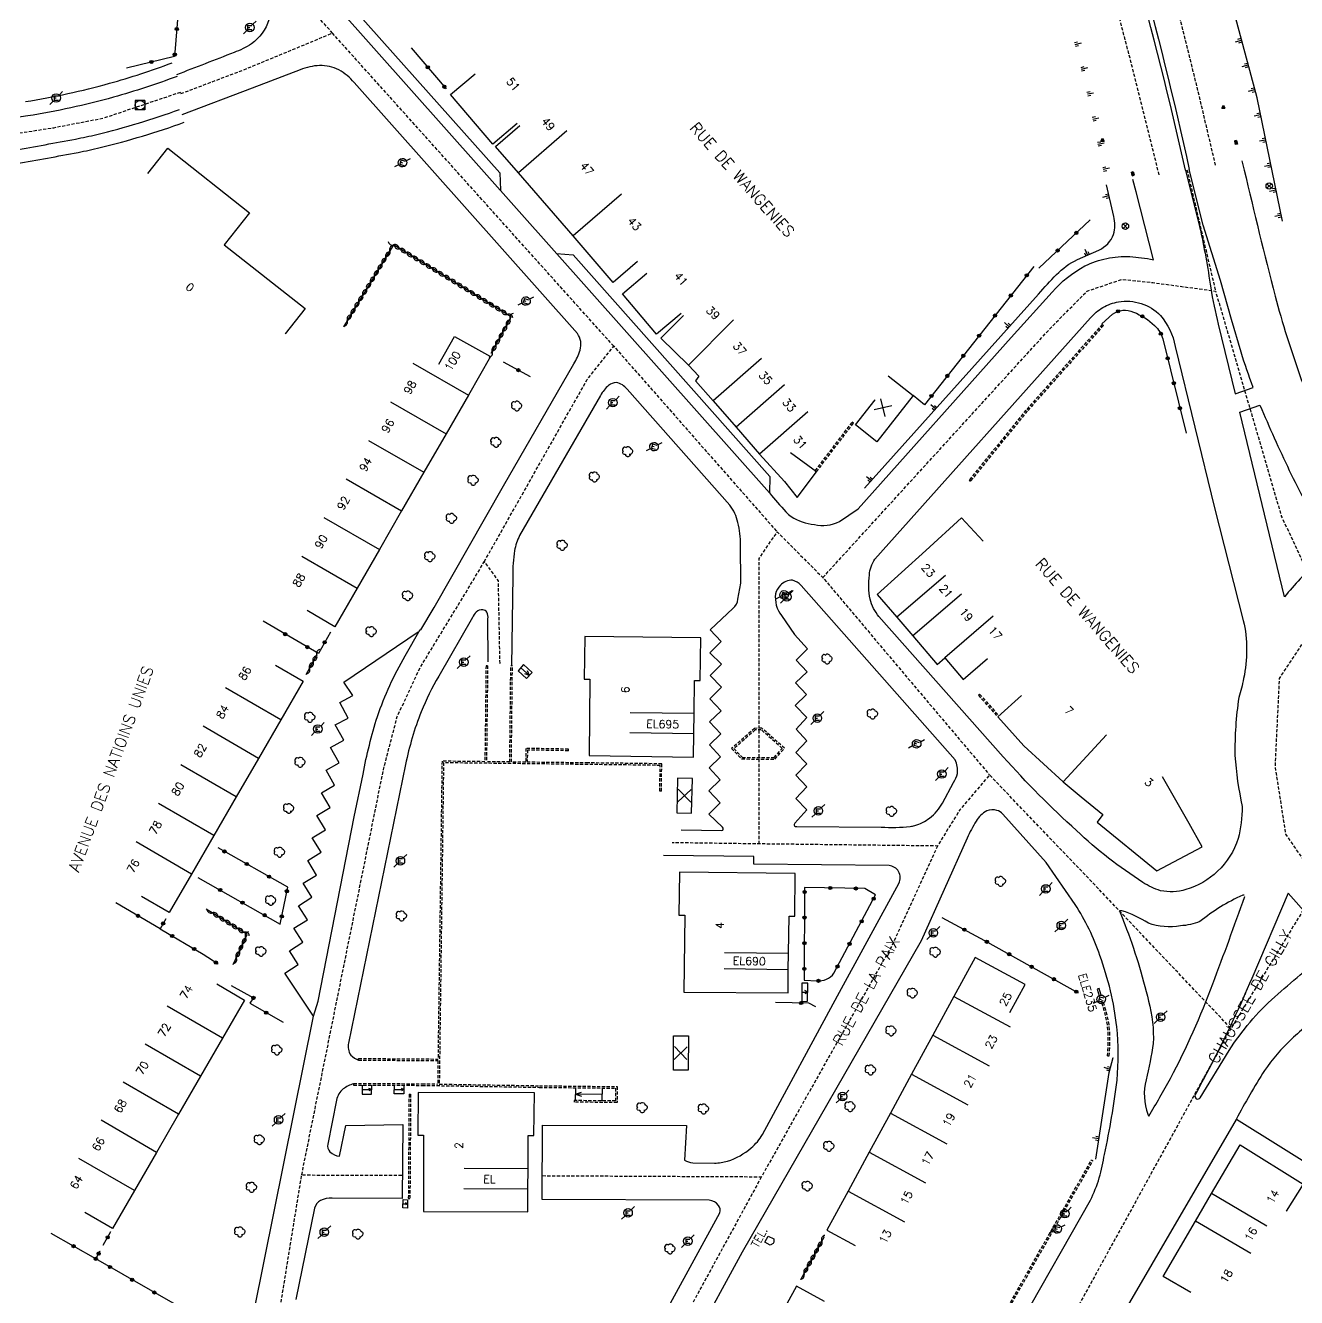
# Model space of a CAD drawing. Header units: millimetres. Extents: x 161000 to 162000, y 126999 to 128000.
# Drawn here: x 161108.2 to 161306.6, y 127224.1 to 127422.7 of the extents above; entities that cross this region are included whole.
import ezdxf
from ezdxf.enums import TextEntityAlignment as Align

# ---------------------------------------------------------------- set-up
doc = ezdxf.new("R2010")
doc.units = ezdxf.units.MM
doc.linetypes.add('DASHED', pattern=[0.75, 0.5, -0.25])
doc.layers.get('0').update_dxf_attribs({"linetype": 'CONTINUOUS'})
for name, color, linetype in [('W0001', 6, 'DASHED'), ('W0008', 7, 'CONTINUOUS'), ('W0017', 7, 'CONTINUOUS'), ('W0100', 7, 'CONTINUOUS'), ('W0112', 1, 'DASHED'), ('W0211', 2, 'CONTINUOUS'), ('W0300', 7, 'CONTINUOUS'), ('W0310', 3, 'CONTINUOUS'), ('W0322', 7, 'CONTINUOUS'), ('W0400', 7, 'CONTINUOUS'), ('W0420', 7, 'CONTINUOUS'), ('W0469', 7, 'CONTINUOUS'), ('W0471', 7, 'CONTINUOUS'), ('W0851', 7, 'CONTINUOUS'), ('W0984', 7, 'CONTINUOUS'), ('W0989', 7, 'CONTINUOUS'), ('W0991', 7, 'CONTINUOUS'), ('W1102', 7, 'CONTINUOUS')]:
    doc.layers.add(name, color=color, linetype=linetype)
doc.styles.get("Standard").update_dxf_attribs({"font": 'romans.shx', "width": 0.85})

# ---------------------------------------------------------------- blocks, each defined once
blk = doc.blocks.new('T420')
for p, q in [((0.75, 0.75), (-0.75, 0.75)), ((-0.75, 0.75), (-0.75, -0.75)), ((0.75, 0.75), (0.75, -0.75)), ((0.75, -0.75), (-0.75, -0.75))]:
    blk.add_line(p, q)
blk.add_ellipse((0, 0), major_axis=(-0.53, 0.53), ratio=1, start_param=3.926991, end_param=10.210176)
blk = doc.blocks.new('T471')
for p, q in [((-0.333334, 0.333334), (-0.333334, -0.333334)), ((-0.333334, 0.333334), (0.333334, 0.333334)), ((-0.333334, 0), (0, 0)), ((0.500001, 0.500001), (1.000002, 1.000002)), ((-0.500001, -0.500001), (-1.000002, -1.000002)), ((-0.333334, -0.333334), (0.333334, -0.333334))]:
    blk.add_line(p, q)
blk.add_ellipse((0, 0), major_axis=(0.471405, 0.471405), ratio=1, start_param=5.4977871438, end_param=11.780972451)
blk = doc.blocks.new('T300')
for p, q in [((-0.8, 0.51), (-0.86, 0.34)), ((-0.86, 0.34), (-0.86, 0.17)), ((-0.86, 0.17), (-0.74, 0.06)), ((-0.69, 0.63), (-0.8, 0.51)), ((-0.8, -0.06), (-0.74, 0.06)), ((-0.74, 0.06), (-0.69, 0.11)), ((-0.57, 0.69), (-0.69, 0.63)), ((-0.46, 0.69), (-0.57, 0.69)), ((-0.29, 0.63), (-0.46, 0.69)), ((-0.29, 0.63), (-0.17, 0.74)), ((-0.23, 0.57), (-0.29, 0.63)), ((-0.17, 0.74), (-0.06, 0.8)), ((-0.06, 0.8), (0.06, 0.8)), ((0.06, 0.8), (0.23, 0.74)), ((0.23, 0.74), (0.34, 0.63)), ((0.34, 0.63), (0.4, 0.51)), ((0.46, 0.46), (0.34, 0.46)), ((0.4, 0.51), (0.4, 0.46)), ((0.57, 0.4), (0.46, 0.46)), ((0.57, 0.4), (0.69, 0.29)), ((0.69, 0.29), (0.74, 0.17)), ((0.74, 0.06), (0.69, -0.17)), ((0.74, 0.17), (0.74, 0.06)), ((-0.8, -0.17), (-0.8, -0.06)), ((-0.8, -0.23), (-0.8, -0.17)), ((-0.74, -0.34), (-0.8, -0.23)), ((-0.69, -0.4), (-0.74, -0.34)), ((-0.51, -0.46), (-0.69, -0.4)), ((-0.4, -0.46), (-0.51, -0.46)), ((-0.4, -0.46), (-0.34, -0.46)), ((-0.34, -0.46), (-0.34, -0.4)), ((-0.34, -0.51), (-0.34, -0.46)), ((-0.29, -0.63), (-0.34, -0.51)), ((-0.17, -0.74), (-0.29, -0.63)), ((-0.06, -0.8), (-0.17, -0.74)), ((0.06, -0.8), (-0.06, -0.8)), ((0.17, -0.74), (0.06, -0.8)), ((0.23, -0.69), (0.17, -0.74)), ((0.29, -0.46), (0.23, -0.46)), ((0.29, -0.63), (0.23, -0.69)), ((0.46, -0.4), (0.29, -0.46)), ((0.34, -0.51), (0.29, -0.63)), ((0.34, -0.51), (0.34, -0.46)), ((0.57, -0.34), (0.46, -0.4)), ((0.63, -0.29), (0.57, -0.34)), ((0.69, -0.17), (0.63, -0.29))]:
    blk.add_line(p, q)
blk = doc.blocks.new('t991o')
at = {"color": 0, "linetype": 'Continuous'}
for p, q in [((-1, 1), (1, -1)), ((-1, -1), (1, 1))]:
    blk.add_line(p, q, dxfattribs=at)
blk = doc.blocks.new('t322o')
at = {"color": 0, "linetype": 'Continuous'}
for radius in [0.25, 0.15]:
    blk.add_circle((0, 0), radius, dxfattribs=at)
blk = doc.blocks.new('t211o')
at = {"color": 0, "linetype": 'Continuous'}
for p, q in [((-0.29, 0.5), (-0.29, 0)), ((0, 1), (0, 0)), ((0.29, 0.5), (0.29, 0))]:
    blk.add_line(p, q, dxfattribs=at)
blk = doc.blocks.new('t310o')
at = {"color": 0, "linetype": 'Continuous'}
for centre, start, end in [((-0.5, 0.38), 216.8699, 323.1304), ((0.5, -0.37), 36.8699, 143.1303)]:
    blk.add_arc(centre, 0.625, start, end, dxfattribs=at)
blk = doc.blocks.new('T851')
for p, q in [((-0.25, -0.15), (0, 0.32)), ((0, 0.32), (0.25, -0.15)), ((-0.25, -0.15), (0.25, -0.15))]:
    blk.add_line(p, q)
for major_axis in [(-0.106, 0.106), (-0.0354, 0.0354), (-0.0236, 0.0236)]:
    blk.add_ellipse((0, 0), major_axis=major_axis, ratio=1, start_param=3.926991, end_param=10.210176)
blk = doc.blocks.new('T469')
at = {"color": 0, "linetype": 'Continuous', "flags": 128}
for points in [[(-0.35, 0.35), (0.35, -0.35)], [(-0.35, -0.35), (0.35, 0.35)]]:
    blk.add_lwpolyline(points, dxfattribs=at)
at = {"color": 0, "linetype": 'Continuous'}
blk.add_circle((0, 0), 0.5, dxfattribs=at)
blk = doc.blocks.new('T400')
for p, q in [((-0.15, 0.3), (0.15, 0.3)), ((-0.15, -0.25), (-0.15, 0.3)), ((-0.15, 0.15), (0.15, 0.15)), ((-0.15, 0), (0.15, 0)), ((0.15, 0.3), (0.15, -0.25)), ((-0.15, -0.15), (0.15, -0.15)), ((-0.15, -0.25), (-0.15, -0.3)), ((-0.15, -0.3), (0.15, -0.3)), ((0.15, -0.3), (0.15, -0.25))]:
    blk.add_line(p, q)

msp = doc.modelspace()

# ---------------------------------------------------------------- linework, layer by layer
at = {"layer": 'W0001', "flags": 128}
for points in [[(161712.31, 128000), (161672.96, 127930.58), (161585.65, 127776.48), (161500.65, 127626.36), (161448.27, 127533.75), (161429.63, 127500.65), (161380.75, 127413.93), (161372.39, 127398.05), (161361.74, 127374.42), (161357.04, 127356.21), (161353.92, 127342.24), (161351.97, 127337.81), (161339.56, 127341.65), (161325.13, 127340.79), (161312.2, 127333.17), (161303.92, 127320.74), (161303.26, 127306.99), (161304.92, 127296.39), (161310.22, 127288.76), (161296.38, 127266.08), (161273.77, 127289.92), (161258.69, 127305.66), (161254.05, 127300.2), (161250.57, 127294.56), (161222.74, 127294.89), (161209.18, 127295.07), (161209.18, 127295.07)], [(161293.99, 127400.87), (161291.06, 127413.27), (161288.04, 127425.4), (161284.64, 127438.08), (161281.06, 127450.27), (161277.16, 127462.43), (161272, 127477.55), (161267.37, 127490.42), (161261.36, 127505.98), (161254.76, 127521.53), (161248.77, 127534.87), (161240.6, 127552.08), (161233.91, 127565.3), (161227.21, 127577.69), (161218.78, 127592.41), (161208.8, 127608.95), (161196.23, 127628.18), (161185.1, 127644.1), (161169.87, 127664.4), (161155.38, 127682.29), (161141.77, 127697.8), (161126.46, 127714.36), (161117.43, 127723.5), (161102.51, 127737.98), (161090.53, 127749.06), (161075.53, 127761.91), (161062.14, 127771.97), (161050.22, 127780.7), (161036.04, 127790.98), (161026.61, 127797.54), (161019.89, 127802.07), (161015.96, 127804.71), (161012.5, 127807.09), (161009.19, 127809.63), (161006.7, 127812.76), (161002.34, 127818.81)], [(161285.18, 127399.36), (161280.63, 127417.58), (161278.04, 127427.48), (161275.4, 127437.15), (161272.93, 127445.54), (161270.17, 127454.42), (161267.07, 127463.81), (161264.01, 127472.66), (161258.9, 127486.92), (161254.26, 127499.04), (161250.15, 127509.16), (161245.73, 127519.56), (161241.34, 127529.4), (161234.42, 127544.05), (161227.39, 127558.02), (161221.52, 127569.05), (161213.84, 127582.6), (161201.61, 127603.13), (161190.61, 127620.17), (161177.43, 127639.12), (161165.65, 127654.92), (161156.42, 127666.67), (161143.71, 127681.9), (161128.25, 127699.14), (161116.21, 127711.78), (161100.43, 127727.35), (161088.42, 127738.64), (161074.37, 127750.94), (161065.1, 127758.62), (161049.64, 127770.44), (161039.9, 127777.7), (161027.52, 127787.33), (161020.71, 127792.69), (161014.61, 127796.83), (161009.93, 127799.19), (161005.1, 127800.65), (161000, 127801.34)], [(161156.14, 127421.47), (161112.07, 127471.34), (161125.08, 127483.35), (161125.08, 127483.35)], [(161200.04, 127372.6), (161156.14, 127421.47), (161142.17, 127415.68), (161132.37, 127411.98)], [(161132.38, 127412.23), (161120.27, 127408.15), (161112.57, 127406.67), (161073.41, 127400.58), (161044.82, 127396.39), (161028.98, 127393.65), (161019.74, 127391.96), (161010.72, 127390.04), (161003.23, 127387.02), (161000, 127385.97)], [(161289.52, 127400.14), (161293.98, 127381.21), (161293.98, 127381.21)], [(161232.68, 127336.48), (161268.26, 127375.47), (161273.93, 127381.21), (161279.4, 127383.04), (161284.21, 127382.54), (161293.98, 127381.21), (161304.25, 127346.09), (161307.9, 127338.3), (161312.2, 127333.17), (161312.2, 127333.17)], [(161179.83, 127338.96), (161195.88, 127367.38), (161200.04, 127372.6), (161225.56, 127343.6), (161225.56, 127343.6)], [(161222.74, 127294.89), (161222.74, 127339.46), (161225.56, 127343.6), (161232.68, 127336.48), (161258.69, 127305.66), (161258.69, 127305.66)], [(161151.33, 127243.2), (161164.09, 127306.49), (161166.24, 127314.78), (161169.89, 127322.56), (161176.85, 127333.99), (161179.83, 127338.96), (161181.98, 127335.98), (161182.23, 127323), (161182.23, 127323)], [(161250.57, 127294.56), (161243.45, 127278.99), (161232.85, 127260.27), (161223.07, 127242.87), (161188.88, 127243.04), (161188.88, 127243.04)], [(161296.38, 127266.08), (161270.67, 127219.32), (161255.18, 127192.36), (161240.95, 127167.54), (161204.04, 127103.89), (161163.14, 127032.73), (161144.32, 127000)], [(161185.13, 127190.52), (161154.23, 127208.01), (161146.36, 127212.55), (161151.33, 127243.2), (161167.04, 127243.15), (161167.04, 127243.15)], [(161223.07, 127242.87), (161194.75, 127190.89), (161192.09, 127186.54), (161185.13, 127190.52), (161175.61, 127173.82), (161175.61, 127173.82)]]:
    msp.add_lwpolyline(points, dxfattribs=at)
at = {"layer": 'W0008', "flags": 128}
for points in [[(161298.1, 127401.55), (161298.46, 127400.1, 0.0051), (161303.27, 127380.43, 0.0195), (161307.2, 127367.89, 0.02), (161310.14, 127360.51, 0.031), (161313.96, 127353.24, 0.0421), (161316.34, 127349.85, 0.1149), (161319.37, 127347.52, 0.1072), (161325.32, 127346.99, -0.0246), (161330.87, 127347.88, -0.024), (161336.36, 127348.04, 0.1016), (161342.05, 127350.01, 0.1366), (161345.36, 127354.38, 0.0504), (161346.72, 127359.29, -0.0452), (161351.45, 127373.61), (161361.74, 127395.49), (161375.02, 127419.13), (161437.5, 127528.74), (161439.13, 127529.16), (161587.75, 127792.07), (161597.84, 127809.8), (161705.6, 128000)], [(161289.3, 127400.1, 0.026031), (161271.33, 127464.34, 0.008721), (161261.97, 127490.76, 0.009276), (161254.87, 127508.71, 0.005788), (161247.78, 127525.16, 0.00648), (161240.3, 127541.41, 0.007415), (161230.95, 127560.32, 0.011666), (161221.16, 127578.36, 0.004767), (161209.46, 127598.32, 0.018786), (161185.92, 127634.47, 0.011536), (161165.49, 127662.04, 0.016695), (161142.83, 127689.25, 0.004121)], [(161143.35, 127689.72, -0.016695), (161166.04, 127662.47, -0.011536), (161186.5, 127634.87, -0.018786), (161210.06, 127598.68, -0.004767), (161221.77, 127578.71, -0.011666), (161231.58, 127560.64, -0.007415), (161240.94, 127541.71, -0.00648), (161248.42, 127525.45, -0.005788), (161255.51, 127508.98, -0.009276), (161262.62, 127491.01, -0.008721), (161271.99, 127464.57, -0.028011), (161289.88, 127400.19)], [(161002.16, 127636.15, -0.1155), (161004.19, 127636.38, -0.2476), (161006.39, 127634.35), (161023.07, 127584.73, 0.0154), (161027.6, 127572.45, 0.0201), (161031.73, 127563.26, 0.0273), (161037.27, 127553.64, 0.018), (161042.48, 127546.23, 0.0199), (161056.1, 127530.01), (161138.05, 127437.9), (161144.75, 127430.38, -0.0729), (161145.93, 127428.62, -0.0964), (161146.53, 127426.14, -0.0887), (161146.2, 127423.56, -0.162), (161143.49, 127419.82, -0.0581), (161140.76, 127418.47, -0.004141), (161131.78, 127414.99, -0.004141)], [(161124.76, 127481.08, 0.0296), (161118.03, 127473.77, 0.0541), (161117.38, 127472.79, 0.2397), (161117.28, 127470.67), (161118.31, 127468.92), (161134.45, 127450.81), (161224.33, 127349.69, 0.0128), (161226.92, 127346.73, 0.0383), (161227.73, 127346, 0.1256), (161231.36, 127344.78, 0.184), (161235.26, 127345.23), (161238.17, 127347.23), (161262.08, 127373.94), (161268.47, 127381.04, -0.0926), (161273.6, 127385.13, -0.0645), (161277, 127386.31, -0.0631), (161280.58, 127386.61, -0.0344), (161284.29, 127386.1), (161281.59, 127396.73), (161281.06, 127398.62)], [(161131.88, 127414.74, -0.011048), (161126.94, 127413, -0.011048), (161121.92, 127411.48, -0.01442), (161115.28, 127409.83, -0.01442), (161108.56, 127408.56), (161034.14, 127397.19), (161032.17, 127396.89, 0.003472), (161024.74, 127395.67, 0.015684), (161023.11, 127395.34, 0.002849), (161010.35, 127392.25, 0.011212), (161007.14, 127391.37, 0.01791), (161006.83, 127391.27, -0.004652), (161005.68, 127390.85), (161000, 127388.83)], [(161140.83, 127206.71), (161153.17, 127267.97), (161153.91, 127270.34), (161159.52, 127299.12), (161160.9, 127305.77, -0.0291), (161163.14, 127314.79, -0.0486), (161167.48, 127324.27), (161169.81, 127328.37), (161169.94, 127328.33), (161171.98, 127331.78), (161182.83, 127350.79), (161193.79, 127369.85, 0.0731), (161194.77, 127371.99, 0.2351), (161194.37, 127374.59), (161159.52, 127413.76, 0.0913), (161157.13, 127415.74, 0.1237), (161154.12, 127416.42, 0.0861), (161151.11, 127415.77), (161143.57, 127412.89), (161132.6, 127408.75)], [(161106.5, 127403.23, 0.004555), (161116.02, 127404.95, 0.012953), (161119.35, 127405.67, 0.01336), (161125.86, 127407.44, 0.01336), (161132.27, 127409.56)], [(161289.3, 127400.1), (161291.49, 127391.31, -0.0192), (161293.23, 127381.71, 0.0182), (161294.38, 127376.05), (161297.05, 127365.18), (161299.83, 127366.18, -0.013), (161297.99, 127371.65), (161296.47, 127376.78), (161294.74, 127382.88), (161292.04, 127391.48), (161289.88, 127400.19)], [(161293.84, 127347.38), (161298.31, 127329.78, -0.0621), (161298.84, 127325.26, -0.0512), (161298.37, 127320.71, -0.0169), (161297.62, 127317.74, 0.0408), (161297.01, 127308.72, 0.0364), (161298.14, 127300.72, -0.0625), (161297.51, 127295.71, -0.1284), (161294.31, 127290.62, -0.123), (161289.35, 127287.77, -0.1284), (161285.41, 127287.58, -0.0765), (161282.63, 127288.89, -0.0467), (161272.28, 127296.96, -0.0268), (161260.85, 127308.5), (161241.44, 127330.38, -0.1206), (161240.08, 127333.11, -0.0922), (161239.95, 127336.88, -0.1502), (161240.82, 127339.34), (161274.44, 127377.01, -0.0764), (161276.41, 127378.64, -0.0908), (161278.82, 127379.54, -0.1214), (161282.38, 127379.26, -0.1233), (161285.39, 127377.41, -0.1292), (161287.68, 127372.58), (161293.84, 127347.38), (161293.84, 127347.38)], [(161210.57, 127297.07), (161216.92, 127296.99, 0.324), (161217.14, 127297.19, 0.2425), (161217, 127297.5), (161214.88, 127299.54), (161216.65, 127301.3), (161214.89, 127303.16), (161216.65, 127304.88), (161214.93, 127306.76), (161216.7, 127308.48), (161214.96, 127310.36), (161216.75, 127312.07), (161215, 127313.96), (161216.8, 127315.67), (161215.03, 127317.55), (161216.85, 127319.38), (161215.07, 127321.17), (161216.84, 127322.95), (161215.05, 127324.73), (161216.83, 127326.51), (161215.09, 127328.34), (161218.7, 127331.68, 0.16), (161219.43, 127333.09), (161219.87, 127335.59), (161219.83, 127341.6, 0.0597), (161219.41, 127345.07, 0.1196), (161218.15, 127347.76), (161202.11, 127365.88, 0.1913), (161200.45, 127366.92, 0.1652), (161199.24, 127366.47, 0.1042), (161197.97, 127364.91), (161187.84, 127347.37), (161185.34, 127343.02, 0.0867), (161184.57, 127340.68, 0.0403), (161184.26, 127336.74), (161184.06, 127322.68), (161184.06, 127322.68)], [(161300.92, 127363.38, 0.011), (161305.49, 127353.22, 0.0353), (161310.94, 127343.55, 0.0066), (161312.65, 127341.09, 0.0327), (161307.2, 127336.28, 0.0168), (161304.75, 127333.45), (161297.78, 127362.29), (161300.92, 127363.38), (161300.92, 127363.38)], [(161253.1, 127304.5, 0.0857), (161253.71, 127305.87, 0.1241), (161253.34, 127308.01), (161229.27, 127335.26, 0.1318), (161227.96, 127336.07, 0.2278), (161226.06, 127335.27, 0.1399), (161225.29, 127333.95, 0.1999), (161226.23, 127330.53), (161228.23, 127327.61), (161230.29, 127325.33), (161228.5, 127323.6), (161230.23, 127321.76), (161228.41, 127320.06), (161230.15, 127318.21), (161228.34, 127316.5), (161230.16, 127314.61), (161228.49, 127312.8), (161230.17, 127311.01), (161228.47, 127309.17), (161230.18, 127307.41), (161228.44, 127305.62), (161230.18, 127303.81), (161228.44, 127302), (161230.19, 127300.22), (161228.31, 127298.11, 0.3073), (161228.26, 127297.7, 0.193), (161228.61, 127297.62), (161241.78, 127297.51, 0.0423), (161246.33, 127297.61, 0.0252), (161247.02, 127297.75, 0.0984), (161249.34, 127298.93, 0.1044), (161251.35, 127301.27), (161253.1, 127304.5), (161253.1, 127304.5)], [(161180.41, 127323.32), (161180.4, 127330.05, 0.1428), (161180.22, 127331.07, 0.1948), (161179.62, 127331.46, 0.231), (161178.57, 127331.1, 0.0756), (161177.98, 127330.23), (161172.71, 127321.08, 0.0349), (161169.98, 127315.51, 0.0452), (161167.55, 127307.31), (161158.62, 127263.79, 0.2103), (161158.99, 127261.92, 0.1151), (161160.19, 127261.14), (161160.19, 127261.14)], [(161263.7, 127220.33), (161274.45, 127239.24, 0.0804), (161276.63, 127246.42, 0.0259), (161278.6, 127258.02, 0.0488), (161278.57, 127266.31, 0.0592), (161275.92, 127277.46, 0.0659), (161272.07, 127285.42), (161267.52, 127292), (161260.8, 127299.54, 0.1407), (161259.84, 127300.13, 0.1666), (161258.29, 127300.04, 0.1479), (161256.61, 127298.43, 0.0406), (161255.23, 127295.8), (161248.02, 127279.76), (161220.1, 127231.12), (161197.47, 127189.61, 0.1199)], [(161208.92, 127223.18), (161216.6, 127237.27, 0.2754), (161216.38, 127238.44, 0.2402), (161214.91, 127239.25), (161188.86, 127239.35), (161188.93, 127250.97), (161211.37, 127250.9), (161211.07, 127245.5, 0.1011), (161212.36, 127245.11), (161215.78, 127245.06, 0.0755), (161217.79, 127245.36, 0.107), (161221.49, 127247.44, 0.0899), (161223.24, 127249.51), (161234.98, 127271.19), (161244.56, 127288.73, 0.2526), (161244.51, 127290.58, 0.2541), (161243.01, 127291.5), (161221.89, 127291.73), (161221.88, 127292.93), (161207.79, 127293.07), (161207.79, 127293.07)], [(161298.46, 127286.91, 0.0076), (161298.22, 127286.88, 0.0702), (161291.55, 127282.75, -0.0777), (161288.51, 127282.1, -0.1258), (161283.49, 127282.49, 0.0784), (161279.37, 127284.43, 0.0151), (161279, 127284.45, -0.0025), (161279.82, 127282.32, -0.0338), (161283.53, 127270.34, -0.079), (161284.25, 127263.75, -0.0248), (161283.15, 127258.07, 0.1549), (161283.42, 127252.68, 0.0064), (161283.55, 127252.4, 0.0104), (161286.95, 127258.28, 0.0319), (161293.55, 127273.05, 0.0064), (161298.53, 127286.66), (161298.53, 127286.66)], [(161305.31, 127287.18), (161299.63, 127273.89, -0.0183), (161293.63, 127261.05, -0.0049), (161290.79, 127255.74, 0.2488), (161290.95, 127255.09, 0.3313), (161291.6, 127255.26), (161296.09, 127262.62, -0.0688), (161303.22, 127271, -0.0132), (161311.27, 127277.79, 0.002), (161313.4, 127279.59, -0.0573), (161308.62, 127283.49), (161305.31, 127287.18), (161305.31, 127287.18)], [(161344.28, 127251.77, 0.0407), (161342.9, 127258.7, 0.0587), (161340.62, 127263.7, 0.0473), (161337.27, 127268.21, 0.0482), (161333.9, 127271.38, 0.0825), (161329.95, 127273.51, 0.076), (161325.98, 127274.14, 0.055), (161321.91, 127273.73, 0.0627), (161316.19, 127271.71, 0.0391), (161310.98, 127268.57, 0.0366), (161305.86, 127264.42, 0.0521), (161301.61, 127259.49, 0.0186), (161297.21, 127251.88), (161277.63, 127218.31), (161268.02, 127201.5), (161239.57, 127151.86, 0.0014), (161236.09, 127146.24, 0.0016), (161231.84, 127139.24, 0.0055), (161227.02, 127131.14), (161209.97, 127101.51), (161185.77, 127059.36), (161161.51, 127017.24), (161151.61, 127000)], [(161159.42, 127257.43, 0.0845), (161157.8, 127256.63, 0.1692), (161156.76, 127254.9), (161155.38, 127248, 0.2186), (161155.72, 127246.8, 0.1606), (161157.24, 127246.13), (161158.2, 127250.92), (161167.13, 127251.08), (161166.99, 127239.51), (161156.07, 127239.59, 0.1332), (161154.27, 127239.21, 0.209), (161153.33, 127238.04), (161150.43, 127223.73, 0.0668)], [(161344.12, 127252.76), (161344.3, 127251.78), (161329.48, 127248.99, 0.834773), (161311.09, 127243.23), (161297.23, 127251.85)]]:
    msp.add_lwpolyline(points, format="xyb", dxfattribs=at)
at = {"layer": 'W0008'}
msp.add_lwpolyline([(161129.99, 127458.32), (161182.28, 127399.65)], dxfattribs=at)
at = {"layer": 'W0008', "flags": 128}
for points in [[(161182.28, 127399.65), (161182.38, 127396.99), (161182.38, 127396.99)], [(161191.12, 127387.09), (161193.69, 127386.85), (161224.38, 127352.27), (161224.37, 127349.66), (161224.37, 127349.66)], [(161153.17, 127267.97), (161148.71, 127274.73), (161150.75, 127276.08), (161149.4, 127278.18), (161151.48, 127279.55), (161150.11, 127281.71), (161152.21, 127283.06), (161150.83, 127285.23), (161152.92, 127286.57), (161151.55, 127288.76), (161153.62, 127290.03), (161152.26, 127292.29), (161154.36, 127293.59), (161152.98, 127295.82), (161155.06, 127297.11), (161153.69, 127299.35), (161155.76, 127300.57), (161154.41, 127302.87), (161156.46, 127304.07), (161155.13, 127306.4), (161157.18, 127307.56), (161155.84, 127309.93), (161157.9, 127311.09), (161156.56, 127313.46), (161158.57, 127314.54), (161157.27, 127316.99), (161159.32, 127318.08), (161157.92, 127320.17), (161169.49, 127328.02), (161169.49, 127328.02)]]:
    msp.add_lwpolyline(points, dxfattribs=at)
at = {"layer": 'W0017', "flags": 128}
for points in [[(161108.21, 127410.8, 0.01442), (161114.8, 127412.04, 0.01442), (161121.31, 127413.65, 0.011048), (161126.23, 127415.14, 0.011048), (161131.08, 127416.85)], [(161015.95, 127386.48, -0.003584), (161019.31, 127387.31, -0.011301), (161020.3, 127387.52, -0.00053), (161028.53, 127389.09, -0.001991), (161030.7, 127389.49, -0.00311), (161031.09, 127389.56, -0.003629), (161031.42, 127389.61), (161047.37, 127392.06), (161084.76, 127397.74), (161105.85, 127400.97), (161106.85, 127401.14, 0.004555), (161116.42, 127402.86, 0.012953), (161119.85, 127403.61, 0.01336), (161126.47, 127405.41, 0.01336), (161132.99, 127407.56)]]:
    msp.add_lwpolyline(points, format="xyb", dxfattribs=at)
at = {"layer": 'W0100'}
for p, q in [((161185.54, 127322.4), (161186.87, 127321.2)), ((161186.87, 127321.2), (161186.14, 127321.44)), ((161186.87, 127321.2), (161186.55, 127321.9)), ((161229.41, 127271.74), (161230.31, 127271.74)), ((161230.31, 127271.74), (161229.85, 127271.99)), ((161230.31, 127271.74), (161229.85, 127271.49)), ((161160.76, 127256.53), (161162.25, 127256.53)), ((161162.25, 127256.53), (161161.83, 127256.72)), ((161162.25, 127256.53), (161161.83, 127256.35)), ((161165.79, 127256.53), (161167.29, 127256.52)), ((161167.29, 127256.52), (161166.9, 127256.7)), ((161167.29, 127256.52), (161166.9, 127256.34)), ((161194.09, 127255.82), (161195, 127256.11)), ((161198.25, 127255.77), (161194.09, 127255.82)), ((161194.09, 127255.82), (161194.99, 127255.5)), ((161167.13, 127238.71), (161167.83, 127238.69)), ((161167.83, 127238.69), (161167.53, 127238.83)), ((161167.83, 127238.69), (161167.53, 127238.56))]:
    msp.add_line(p, q, dxfattribs=at)
at = {"layer": 'W0100', "flags": 128}
for points in [[(161184.96, 127407.35), (161181.14, 127404.13), (161174.57, 127411.89), (161178.38, 127415.12), (161178.38, 127415.12)], [(161203.73, 127385.81), (161199.94, 127382.55), (161193.7, 127389.82), (161185.16, 127399.69), (161181.6, 127403.81), (161185.38, 127407.07), (161185.38, 127407.07)], [(161127.32, 127399.57), (161130.42, 127403.5), (161143.18, 127393.44), (161139.23, 127388.42), (161151.85, 127378.47), (161148.75, 127374.54), (161148.75, 127374.54)], [(161210.55, 127377.69), (161206.73, 127374.46), (161201.38, 127380.8), (161205.2, 127384.02), (161205.2, 127384.02)], [(161210.95, 127377.41), (161207.4, 127373.88), (161211.7, 127369.62), (161213.32, 127367.93), (161212.8, 127367.2), (161215.56, 127364.09), (161219.17, 127359.98), (161222.79, 127355.77), (161226.67, 127351.5), (161228.69, 127349), (161231.69, 127353), (161227.64, 127355.94), (161227.64, 127355.94)], [(161172.74, 127369.78), (161175.19, 127374.14), (161180.82, 127370.98), (161177.34, 127364.96), (161173.87, 127358.93), (161170.4, 127352.91), (161166.93, 127346.89), (161163.46, 127340.86), (161159.99, 127334.84), (161156.52, 127328.81), (161152.19, 127331.31), (161152.19, 127331.31)], [(161242.86, 127367.97), (161246.79, 127364.88), (161241.12, 127357.69), (161237.77, 127360.32), (161240.87, 127364.24), (161240.87, 127364.24)], [(161257.7, 127342.14), (161254.3, 127345.81), (161248.77, 127340.69), (161241.18, 127333.81), (161244.23, 127330.27), (161246.72, 127327.36), (161250.55, 127322.92), (161251.71, 127323.92), (161254.6, 127320.56), (161258.39, 127323.83), (161258.39, 127323.83)], [(161212.48, 127308.45), (161212.53, 127312.12), (161212.6, 127315.28), (161212.62, 127320.4), (161213.52, 127320.38), (161213.64, 127327.05), (161195.54, 127327.3), (161195.43, 127320.61), (161196.33, 127320.6), (161196.18, 127308.67), (161212.48, 127308.45), (161212.48, 127308.45)], [(161147.22, 127322.78), (161151.55, 127320.28), (161148.06, 127314.26), (161144.58, 127308.24), (161141.09, 127302.22), (161137.61, 127296.2), (161134.12, 127290.18), (161130.64, 127284.16), (161126.31, 127286.67), (161126.31, 127286.67)], [(161185.96, 127322.88), (161185.11, 127321.92), (161186.44, 127320.73), (161187.29, 127321.68), (161185.96, 127322.88), (161185.96, 127322.88)], [(161263.69, 127318.08), (161259.98, 127314.73), (161264.08, 127310.22), (161270.21, 127304.57), (161273.03, 127302.23), (161276.41, 127299.46), (161275.49, 127298.3), (161284.8, 127290.69), (161291.87, 127294.43), (161289.84, 127298.06), (161285.72, 127305.35), (161285.72, 127305.35)], [(161212.18, 127299.7), (161212.32, 127305.09), (161210, 127305.13), (161209.87, 127299.73), (161212.18, 127299.7), (161212.18, 127299.7)], [(161227.25, 127271.66), (161227.29, 127275.3), (161227.33, 127277.82), (161227.4, 127283.6), (161228.3, 127283.59), (161228.34, 127290.28), (161210.28, 127290.47), (161210.22, 127283.77), (161211.12, 127283.76), (161210.99, 127271.76), (161227.25, 127271.66), (161227.25, 127271.66)], [(161261.89, 127268.56), (161264.26, 127272.96), (161256.46, 127277.17), (161253.15, 127271.09), (161249.84, 127265.01), (161246.54, 127258.92), (161243.23, 127252.84), (161239.92, 127246.76), (161236.62, 127240.68), (161233.31, 127234.6), (161237.7, 127232.21), (161237.7, 127232.21)], [(161138.09, 127273.04), (161142.39, 127270.49), (161138.96, 127264.55), (161135.52, 127258.61), (161132.09, 127252.67), (161128.65, 127246.73), (161125.22, 127240.78), (161121.78, 127234.84), (161117.46, 127237.35), (161117.46, 127237.35)], [(161230.3, 127270.32), (161230.32, 127273.17), (161229.42, 127273.16), (161229.4, 127270.31), (161230.3, 127270.32), (161230.3, 127270.32)], [(161276.15, 127271.25), (161275.84, 127272.31), (161275.5, 127272.2), (161275.81, 127271.15), (161276.15, 127271.25), (161276.15, 127271.25)], [(161211.66, 127259.56), (161209.35, 127259.58), (161209.39, 127264.92), (161211.7, 127264.91), (161211.66, 127259.56), (161211.66, 127259.56)], [(161160.77, 127257.23), (161160.76, 127255.83), (161162.24, 127255.84), (161162.26, 127257.22), (161162.26, 127257.22)], [(161167.29, 127257.2), (161167.28, 127255.85), (161165.78, 127255.85), (161165.79, 127257.21), (161165.79, 127257.21)], [(161169.5, 127256.1), (161169.45, 127249.42), (161170.35, 127249.41), (161170.32, 127237.5), (161186.64, 127237.44), (161186.65, 127241.03), (161186.67, 127244.22), (161186.66, 127249.38), (161187.56, 127249.37), (161187.65, 127256), (161169.5, 127256.1), (161169.5, 127256.1)], [(161194.08, 127254.81), (161194.1, 127256.82), (161194.1, 127256.82)], [(161198.24, 127254.77), (161198.26, 127256.77), (161198.26, 127256.77)], [(161290.13, 127224.84), (161285.81, 127227.36), (161285.81, 127227.36), (161290.86, 127236), (161293.36, 127240.28), (161297.81, 127247.93), (161307.67, 127241.78), (161305.02, 127237.53), (161305.02, 127237.53)], [(161167.84, 127239.34), (161167.83, 127238.03), (161167.12, 127238.06), (161167.14, 127239.35), (161167.84, 127239.34), (161167.84, 127239.34)], [(161224.92, 127232.52), (161224.47, 127232.24), (161223.63, 127232.7), (161224.14, 127233.66), (161225.01, 127233.22), (161225.02, 127232.72), (161224.92, 127232.52), (161224.92, 127232.52)], [(161232.95, 127223.45), (161228.56, 127225.84), (161225.24, 127219.75), (161221.92, 127213.65), (161218.61, 127207.56), (161215.29, 127201.46), (161211.97, 127195.36), (161208.66, 127189.27), (161216.45, 127185.03), (161218.84, 127189.42), (161218.84, 127189.42)]]:
    msp.add_lwpolyline(points, dxfattribs=at)
at = {"layer": 'W0112'}
for p, q in [((161276.29, 127376.01), (161264.39, 127362.62)), ((161276.48, 127375.84), (161264.58, 127362.46)), ((161264.39, 127362.62), (161255.51, 127351.7)), ((161264.58, 127362.46), (161255.71, 127351.54)), ((161231.49, 127353.15), (161237.26, 127360.74)), ((161231.69, 127353), (161237.46, 127360.59)), ((161180.1, 127322.71), (161179.92, 127307.73)), ((161180.35, 127322.71), (161180.17, 127307.73)), ((161183.81, 127307.68), (161183.97, 127322.68)), ((161184.06, 127307.68), (161184.22, 127322.68)), ((161256.97, 127318.09), (161259.98, 127314.73)), ((161257.15, 127318.26), (161260.17, 127314.9)), ((161222.03, 127312.93), (161218.44, 127309.79)), ((161222.12, 127312.69), (161218.8, 127309.78)), ((161223.16, 127312.95), (161222.03, 127312.93)), ((161223.07, 127312.7), (161222.12, 127312.69)), ((161226.33, 127309.81), (161223.07, 127312.7)), ((161226.68, 127309.84), (161223.16, 127312.95)), ((161186.31, 127309.81), (161186.29, 127307.65)), ((161192.95, 127309.69), (161186.31, 127309.81)), ((161186.56, 127309.55), (161186.54, 127307.65)), ((161192.95, 127309.44), (161186.56, 127309.55)), ((161218.44, 127309.79), (161220.02, 127308.15)), ((161218.8, 127309.78), (161220.12, 127308.4)), ((161225.08, 127308.39), (161226.33, 127309.81)), ((161225.2, 127308.14), (161226.68, 127309.84)), ((161173.23, 127307.81), (161172.6, 127261.3)), ((161173.47, 127307.56), (161172.85, 127261.04)), ((161179.92, 127307.73), (161173.23, 127307.81)), ((161196.01, 127307.29), (161173.47, 127307.56)), ((161183.81, 127307.68), (161180.17, 127307.73)), ((161186.29, 127307.65), (161184.06, 127307.68)), ((161196.01, 127307.54), (161186.54, 127307.65)), ((161207.53, 127307.4), (161196.01, 127307.54)), ((161207.28, 127307.15), (161196.01, 127307.29)), ((161207.48, 127303.13), (161207.53, 127307.4)), ((161220.02, 127308.15), (161225.2, 127308.14)), ((161220.12, 127308.4), (161225.08, 127308.39)), ((161207.23, 127303.13), (161207.28, 127307.15)), ((161276.39, 127269.59), (161276.17, 127270.33)), ((161276.61, 127268.85), (161276.39, 127269.59)), ((161276.63, 127269.66), (161276.41, 127270.4)), ((161276.85, 127268.92), (161276.63, 127269.66)), ((161276.81, 127268.11), (161276.61, 127268.85)), ((161276.97, 127267.37), (161276.81, 127268.11)), ((161277.05, 127268.17), (161276.85, 127268.92)), ((161277.22, 127267.42), (161277.05, 127268.17)), ((161277.1, 127266.63), (161276.97, 127267.37)), ((161277.19, 127265.84), (161277.1, 127266.63)), ((161277.23, 127265.05), (161277.19, 127265.84)), ((161277.35, 127266.67), (161277.22, 127267.42)), ((161277.44, 127265.86), (161277.35, 127266.67)), ((161277.48, 127265.05), (161277.44, 127265.86)), ((161277.22, 127263.43), (161277.24, 127264.24)), ((161277.24, 127264.24), (161277.23, 127265.05)), ((161277.47, 127263.42), (161277.49, 127264.24)), ((161277.49, 127264.24), (161277.48, 127265.05)), ((161277.13, 127261.79), (161277.18, 127262.61)), ((161277.18, 127262.61), (161277.22, 127263.43)), ((161277.38, 127261.78), (161277.43, 127262.6)), ((161277.43, 127262.6), (161277.47, 127263.42)), ((161160.19, 127261.14), (161172.6, 127261.05)), ((161160.2, 127261.39), (161172.6, 127261.3)), ((161172.6, 127261.05), (161172.55, 127257.4)), ((161172.85, 127261.04), (161172.8, 127257.39)), ((161159.43, 127257.49), (161170.13, 127257.44)), ((161159.43, 127257.24), (161170.13, 127257.19)), ((161168.08, 127255.82), (161167.97, 127239.46)), ((161168.33, 127255.82), (161168.22, 127239.46)), ((161170.13, 127257.44), (161172.55, 127257.4)), ((161170.13, 127257.19), (161188.42, 127256.88)), ((161172.8, 127257.39), (161188.43, 127257.13)), ((161188.42, 127256.88), (161200.33, 127256.75)), ((161188.43, 127257.13), (161200.59, 127257)), ((161200.33, 127256.75), (161200.31, 127254.75)), ((161200.59, 127257), (161200.56, 127254.5)), ((161200.31, 127254.75), (161193.85, 127254.82)), ((161200.56, 127254.5), (161193.85, 127254.57)), ((161260.86, 127221.35), (161274.63, 127245.56)), ((161261.07, 127221.23), (161274.85, 127245.43))]:
    msp.add_line(p, q, dxfattribs=at)
for points in [[(161276.29, 127376.01), (161276.48, 127375.84)], [(161237.46, 127360.59), (161237.26, 127360.74)], [(161231.49, 127353.15), (161231.69, 127353)], [(161255.51, 127351.7), (161255.71, 127351.54)], [(161180.35, 127322.71), (161180.1, 127322.71)], [(161184.22, 127322.68), (161183.97, 127322.68)], [(161257.15, 127318.26), (161256.97, 127318.09)], [(161260.17, 127314.9), (161259.98, 127314.73)], [(161192.95, 127309.44), (161192.95, 127309.69)], [(161207.48, 127303.13), (161207.23, 127303.13)], [(161276.41, 127270.4), (161276.17, 127270.33)], [(161277.13, 127261.79), (161277.38, 127261.78)], [(161160.19, 127261.14), (161160.2, 127261.39)], [(161159.43, 127257.49), (161159.43, 127257.24)], [(161168.08, 127255.82), (161168.33, 127255.82)], [(161193.85, 127254.82), (161193.85, 127254.57)], [(161274.63, 127245.56), (161274.85, 127245.43)], [(161168.22, 127239.46), (161167.97, 127239.46)]]:
    msp.add_lwpolyline(points, dxfattribs=at)
at = {"layer": 'W0211', "flags": 128}
for points in [[(161304.41, 127392.12), (161300.46, 127411.36), (161291.88, 127443.41), (161289.01, 127454.79), (161286.33, 127463.56)], [(161275.28, 127245.65), (161277.35, 127259.22), (161278.02, 127261.53), (161278.02, 127261.53)]]:
    msp.add_lwpolyline(points, dxfattribs=at)
msp.add_lwpolyline([(161239.19, 127350.43), (161266.36, 127380.74, -0.0167), (161269.15, 127383.78, -0.0886), (161272.43, 127386.13), (161275.77, 127387.62, 0.1999), (161278.05, 127390.05, 0.1382), (161278.08, 127392.88), (161276.95, 127397.81)], format="xyb", dxfattribs=at)
at = {"layer": 'W0310', "flags": 128}
for points in [[(161180.92, 127371.49), (161184.05, 127377.19), (161165.66, 127388.44), (161157.83, 127375.65), (161157.83, 127375.65)], [(161152.01, 127321.32), (161153.73, 127324.47), (161153.73, 127324.47)], [(161140.64, 127276.08), (161142.81, 127280.77), (161136.43, 127284.72), (161136.43, 127284.72)], [(161232.89, 127233.56), (161229.18, 127226.81), (161229.18, 127226.81)]]:
    msp.add_lwpolyline(points, dxfattribs=at)
at = {"layer": 'W0322', "flags": 128}
for points in [[(161132.09, 127425.48), (161131.49, 127417.85), (161124, 127416.04), (161124, 127416.04)], [(161168.41, 127419.2), (161173.87, 127412.8), (161173.87, 127412.8)], [(161274.42, 127392.35), (161266.42, 127384.8), (161266.42, 127384.8)], [(161265.6, 127385.06), (161248.57, 127363.47), (161246.79, 127364.88), (161246.79, 127364.88)], [(161182.79, 127370.15), (161186.99, 127367.86), (161186.99, 127367.86)], [(161155.81, 127327.97), (161153.93, 127324.61), (161145.29, 127329.65), (161145.29, 127329.65)], [(161135.12, 127289.67), (161147.97, 127282.38), (161149.14, 127288.13), (161138.26, 127294.29), (161138.26, 127294.29)], [(161129.21, 127281.63), (161122.32, 127285.69), (161122.32, 127285.69)], [(161251.25, 127283.41), (161257.89, 127279.83), (161272.55, 127271.64), (161272.55, 127271.64)], [(161130.12, 127283.2), (161129.21, 127281.63), (161135.93, 127277.66), (161138.26, 127276.14), (161138.26, 127276.14)], [(161140.33, 127272.79), (161143.81, 127270.87), (161143.21, 127270), (161148.44, 127267.04), (161148.44, 127267.04)], [(161231.6, 127269.43), (161230.5, 127270.02), (161225.31, 127270.15), (161225.31, 127270.15)], [(161119.18, 127230.1), (161112.23, 127234.06), (161112.23, 127234.06)], [(161120.32, 127232.22), (161121.55, 127234.36), (161121.55, 127234.36)], [(161140.51, 127217.88), (161119.18, 127230.1), (161119.89, 127231.36), (161119.89, 127231.36)]]:
    msp.add_lwpolyline(points, dxfattribs=at)
for points in [[(161276.25, 127376.11), (161277.92, 127377.59, -0.2771), (161281.16, 127377.92, -0.1063), (161284.47, 127375.81, -0.1418), (161285.76, 127373.73), (161289.38, 127359.05), (161289.38, 127359.05)], [(161229.84, 127288.07), (161229.78, 127273.6), (161231.78, 127273.52, 0.2646), (161234.41, 127274.69), (161240.92, 127286.92), (161239.21, 127287.91), (161229.84, 127288.07), (161229.84, 127288.07)]]:
    msp.add_lwpolyline(points, format="xyb", dxfattribs=at)
at = {"layer": 'W1102', "flags": 128}
for points in [[(161192.73, 127406.22), (161185.16, 127399.69), (161185.16, 127399.69)], [(161201.27, 127396.35), (161193.7, 127389.82), (161193.7, 127389.82)], [(161218.74, 127376.72), (161211.7, 127369.62), (161211.7, 127369.62)], [(161168.68, 127369.95), (161177.34, 127364.96), (161177.34, 127364.96)], [(161223.09, 127370.67), (161215.56, 127364.09), (161215.56, 127364.09)], [(161226.69, 127366.56), (161219.17, 127359.98), (161219.17, 127359.98)], [(161165.21, 127363.93), (161173.87, 127358.93), (161173.87, 127358.93)], [(161230.32, 127362.35), (161222.79, 127355.77), (161222.79, 127355.77)], [(161161.74, 127357.9), (161170.4, 127352.91), (161170.4, 127352.91)], [(161158.27, 127351.88), (161166.93, 127346.89), (161166.93, 127346.89)], [(161154.8, 127345.85), (161163.46, 127340.86), (161163.46, 127340.86)], [(161151.33, 127339.83), (161159.99, 127334.84), (161159.99, 127334.84)], [(161251.81, 127336.8), (161244.23, 127330.27), (161244.23, 127330.27)], [(161254.3, 127333.88), (161246.72, 127327.36), (161246.72, 127327.36)], [(161259.29, 127330.44), (161251.71, 127323.92), (161251.71, 127323.92)], [(161148.06, 127314.26), (161139.41, 127319.27), (161139.41, 127319.27)], [(161202.6, 127315.43), (161212.6, 127315.28), (161212.6, 127315.28)], [(161144.58, 127308.24), (161135.92, 127313.25), (161135.92, 127313.25)], [(161202.54, 127312.27), (161212.53, 127312.12), (161212.53, 127312.12)], [(161276.98, 127311.93), (161270.21, 127304.57), (161270.21, 127304.57)], [(161141.09, 127302.22), (161132.44, 127307.23), (161132.44, 127307.23)], [(161137.61, 127296.2), (161128.95, 127301.21), (161128.95, 127301.21)], [(161134.12, 127290.18), (161125.47, 127295.19), (161125.47, 127295.19)], [(161217.33, 127277.95), (161227.33, 127277.82), (161227.33, 127277.82)], [(161217.29, 127275.43), (161227.29, 127275.3), (161227.29, 127275.3)], [(161138.96, 127264.55), (161130.3, 127269.55), (161130.3, 127269.55)], [(161253.15, 127271.09), (161261.94, 127266.31), (161261.94, 127266.31)], [(161135.52, 127258.61), (161126.87, 127263.61), (161126.87, 127263.61)], [(161249.84, 127265.01), (161258.63, 127260.23), (161258.63, 127260.23)], [(161132.09, 127252.67), (161123.43, 127257.67), (161123.43, 127257.67)], [(161246.54, 127258.92), (161255.32, 127254.15), (161255.32, 127254.15)], [(161128.65, 127246.73), (161120, 127251.73), (161120, 127251.73)], [(161243.23, 127252.84), (161252.02, 127248.07), (161252.02, 127248.07)], [(161125.22, 127240.78), (161116.56, 127245.79), (161116.56, 127245.79)], [(161239.92, 127246.76), (161248.71, 127241.98), (161248.71, 127241.98)], [(161176.67, 127244.26), (161186.67, 127244.22), (161186.67, 127244.22)], [(161176.65, 127241.07), (161186.65, 127241.03), (161186.65, 127241.03)], [(161236.62, 127240.68), (161245.4, 127235.9), (161245.4, 127235.9)], [(161301.98, 127235.22), (161293.36, 127240.28), (161293.36, 127240.28)], [(161299.47, 127230.95), (161290.84, 127236.01), (161290.84, 127236.01)]]:
    msp.add_lwpolyline(points, dxfattribs=at)

# ---------------------------------------------------------------- block references
at = {"layer": 'W0211'}
for p, rotation in [((161298.04, 127420.4), 104.9817026716397), ((161272.03, 127419.68), 284.3093682859323), ((161299.08, 127416.54), 104.9817026716397), ((161273.01, 127415.81), 284.3093682859323), ((161300.11, 127412.67), 104.9817026716397), ((161273.97, 127411.93), 281.9177406529341), ((161274.8, 127408.01), 281.9177406529341), ((161300.99, 127408.77), 101.6093794896112), ((161275.62, 127404.1), 281.9177406529341), ((161301.8, 127404.85), 101.6093794896112), ((161276.45, 127400.18), 281.9177406529341), ((161302.6, 127400.94), 101.6093794896112), ((161303.41, 127397.02), 101.6093794896112), ((161277.34, 127396.11), 102.8496225184097), ((161304.21, 127393.1), 101.6093794896112), ((161273.99, 127386.83), 24.08253464710965), ((161261.79, 127375.63), 48.12471811130167), ((161250.3, 127362.82), 48.12471811022049), ((161240.25, 127351.61), 48.12471811101131), ((161277.5, 127259.74), 73.87724060081631), ((161275.77, 127248.89), 81.31097968818682)]:
    msp.add_blockref('t211o', p, dxfattribs=dict(at, rotation=rotation))
at = {"layer": 'W0300'}
for p in [(161184.92, 127363.25), (161181.68, 127357.59), (161202.24, 127356.14), (161197.04, 127352.17), (161178.11, 127351.67), (161174.73, 127345.71), (161192.01, 127341.5), (161171.36, 127339.73), (161167.89, 127333.62), (161162.21, 127328.03), (161233.36, 127323.75), (161152.62, 127314.66), (161240.46, 127315.16), (161151.09, 127307.63), (161149.32, 127300.42), (161243.43, 127299.96), (161147.89, 127293.59), (161260.43, 127289.03), (161146.51, 127286.05), (161166.92, 127283.63), (161144.99, 127278.09), (161250.25, 127277.98), (161246.68, 127271.59), (161243.35, 127265.69), (161147.47, 127262.71), (161240.15, 127259.59), (161204.49, 127253.71), (161214.08, 127253.5), (161236.95, 127253.86), (161144.74, 127248.69), (161233.65, 127247.66), (161143.51, 127241.26), (161230.28, 127241.45), (161141.7, 127234.3), (161160.11, 127233.96), (161208.84, 127231.64)]:
    msp.add_blockref('T300', p, dxfattribs=at)
at = {"layer": 'W0310'}
for p, rotation in [((161165.68, 127388.43), 148.5425364162231), ((161164.46, 127386.49), 238.5425440199342), ((161165.07, 127387.47), 238.5425440199342), ((161166.66, 127387.83), 148.5425364162231), ((161167.65, 127387.23), 148.5425364162231), ((161168.63, 127386.62), 148.5425364162231), ((161169.62, 127386.02), 148.5425364162231), ((161163.26, 127384.52), 238.5425440199342), ((161163.86, 127385.5), 238.5425440199342), ((161170.6, 127385.42), 148.5425364162231), ((161171.59, 127384.82), 148.5425364162231), ((161172.57, 127384.21), 148.5425364162231), ((161162.05, 127382.55), 238.5425440199342), ((161162.66, 127383.53), 238.5425440199342), ((161173.56, 127383.61), 148.5425364162231), ((161174.54, 127383.01), 148.5425364162231), ((161175.53, 127382.41), 148.5425364162231), ((161160.85, 127380.58), 238.5425440199342), ((161161.45, 127381.56), 238.5425440199342), ((161176.51, 127381.8), 148.5425364162231), ((161177.5, 127381.2), 148.5425364162231), ((161178.48, 127380.6), 148.5425364162231), ((161179.47, 127379.99), 148.5425364162231), ((161159.64, 127378.61), 238.5425440199342), ((161160.24, 127379.59), 238.5425440199342), ((161180.45, 127379.39), 148.5425364162231), ((161181.44, 127378.79), 148.5425364162231), ((161182.42, 127378.19), 148.5425364162231), ((161158.44, 127376.63), 238.5425440199342), ((161159.04, 127377.62), 238.5425440199342), ((161183.41, 127377.58), 148.5425364162231), ((161183.3, 127375.82), 61.28937569284518), ((161183.85, 127376.84), 61.28937569284518), ((161182.19, 127373.8), 61.28937569284518), ((161182.74, 127374.81), 61.28937569284518), ((161181.08, 127371.77), 61.28937569284518), ((161181.63, 127372.78), 61.28937569284518), ((161153.67, 127324.36), 61.3360802077808), ((161152.56, 127322.33), 61.3360802077808), ((161153.12, 127323.34), 61.3360802077808), ((161137.39, 127284.13), 148.2359130689478), ((161138.37, 127283.52), 148.2359130689478), ((161139.35, 127282.91), 148.2359130689478), ((161140.33, 127282.31), 148.2359130689478), ((161141.31, 127281.7), 148.2359130689478), ((161142.3, 127281.09), 148.2359130689478), ((161142.09, 127279.22), 65.17092355634108), ((161142.58, 127280.27), 65.17092355634108), ((161141.12, 127277.13), 65.17092355634108), ((161141.61, 127278.17), 65.17092355634108), ((161232.52, 127232.89), 241.2168138721053), ((161231.41, 127230.86), 241.2168138721053), ((161231.96, 127231.88), 241.2168138721053), ((161230.29, 127228.84), 241.2168138721053), ((161230.85, 127229.85), 241.2168138721053), ((161229.74, 127227.83), 241.2168138721053)]:
    msp.add_blockref('t310o', p, dxfattribs=dict(at, rotation=rotation))
at = {"layer": 'W0322'}
for p, rotation in [((161131.82, 127422.13), 265.5419533045047), ((161127.88, 127416.98), 193.5776318561454), ((161131.51, 127418.14), 265.5419533045047), ((161171, 127416.15), 310.5029671564913), ((161173.6, 127413.11), 310.5029671564913), ((161272.24, 127390.29), 223.3437045441054), ((161269.33, 127387.55), 223.3437045441054), ((161264.51, 127383.67), 231.7336285613708), ((161262.03, 127380.53), 231.7336285613708), ((161259.55, 127377.39), 231.7336285613708), ((161278.78, 127378.05), 19.04122624903698), ((161282.56, 127377.26), 330.0307530813732), ((161285.44, 127374.55), 297.3447622492089), ((161257.07, 127374.25), 231.7336285613708), ((161254.6, 127371.11), 231.7336285613708), ((161286.51, 127370.7), 283.820387355857), ((161185.15, 127368.86), 331.4012054264101), ((161252.12, 127367.97), 231.7336285613708), ((161287.47, 127366.82), 283.820387355857), ((161249.64, 127364.83), 231.7336285613708), ((161288.42, 127362.93), 283.820387355857), ((161148.75, 127327.63), 149.7749893735929), ((161152.2, 127325.62), 149.7749893735929), ((161154.91, 127326.36), 240.7301619475394), ((161139.26, 127293.72), 150.4898630303484), ((161142.75, 127291.75), 150.4898630303484), ((161146.23, 127289.78), 150.4898630303484), ((161138.59, 127287.7), 330.4318389763059), ((161149.01, 127287.5), 78.47148760308535), ((161229.84, 127287.39), 269.7640207071601), ((161233.84, 127288), 179.0047151142072), ((161237.84, 127287.93), 179.0047151142072), ((161142.07, 127285.72), 330.4318389763059), ((161240.62, 127286.34), 61.94248102656741), ((161125.77, 127283.66), 149.4700726456159), ((161145.55, 127283.75), 330.4318389763059), ((161148.21, 127283.58), 78.47148760308535), ((161229.82, 127283.39), 269.7640207071601), ((161129.7, 127282.47), 150.4898630303484), ((161238.74, 127282.81), 61.94248102656741), ((161254.77, 127281.51), 331.7316449460819), ((161131.09, 127280.52), 329.4703752449348), ((161229.8, 127279.39), 269.7640207071601), ((161236.85, 127279.28), 61.94248102656741), ((161258.29, 127279.61), 330.7985022351427), ((161134.53, 127278.49), 329.4703752449348), ((161261.78, 127277.66), 330.7985022351427), ((161137.92, 127276.36), 326.8165933743689), ((161229.79, 127275.39), 269.7640207071601), ((161234.97, 127275.75), 61.94248102656741), ((161265.27, 127275.71), 330.7985022351427), ((161231.99, 127273.51), 358.5408817889909), ((161268.76, 127273.76), 330.7985022351427), ((161272.25, 127271.81), 330.7985022351427), ((161143.79, 127270.85), 235.5984999117788), ((161229.31, 127270.05), 178.5726724596063), ((161145.79, 127268.54), 330.5615349890414), ((161121.04, 127233.47), 150.2062881441281), ((161115.71, 127232.08), 150.3352462718654), ((161119.18, 127230.1), 150.3352462718654), ((161119.64, 127230.93), 150.2062881441281), ((161121.39, 127228.83), 150.2062881441281), ((161124.86, 127226.84), 150.2062881441281), ((161128.33, 127224.85), 150.2062881441281)]:
    msp.add_blockref('t322o', p, dxfattribs=dict(at, rotation=rotation))
at = {"layer": 'W0400'}
for p, rotation in [((161297.18, 127404.42), 193.5311174264762), ((161281.06, 127399.54), 14.52675863538679)]:
    msp.add_blockref('T400', p, dxfattribs=dict(at, rotation=rotation))
at = {"layer": 'W0420'}
msp.add_blockref('T420', (161126.09, 127410.24), dxfattribs=at)
at = {"layer": 'W0469'}
for p in [(161302.36, 127397.61), (161279.91, 127391.34)]:
    msp.add_blockref('T469', p, dxfattribs=at)
at = {"layer": 'W0471'}
for p in [(161143.22, 127422.37), (161113.01, 127411.36), (161199.9, 127363.79), (161227.07, 127333.48), (161176.62, 127323.28), (161231.82, 127314.54), (161153.84, 127312.83), (161251.26, 127305.8), (161231.98, 127300.05), (161166.73, 127292.26), (161267.49, 127287.86), (161249.93, 127280.99), (161269.9, 127282.14), (161285.41, 127267.85), (161235.76, 127255.44), (161147.72, 127251.81), (161202.27, 127237.28), (161270.45, 127237.15), (161154.85, 127234.27), (161211.6, 127232.86)]:
    msp.add_blockref('T471', p, dxfattribs=at)
at = {"layer": 'W0471', "rotation": 342.6725}
for p in [(161167.06, 127401.26), (161186.33, 127379.65), (161206.33, 127356.92), (161226.65, 127333.79), (161247.32, 127310.52), (161276.14, 127270.62), (161269.27, 127234.76)]:
    msp.add_blockref('T471', p, dxfattribs=at)
at = {"layer": 'W0851'}
for p in [(161295.2, 127409.9), (161276.33, 127404.76)]:
    msp.add_blockref('T851', p, dxfattribs=at)
at = {"layer": 'W0991'}
for p, rotation in [((161242.07, 127363.02), 58.21538001467658), ((161211.09, 127302.42), 88.33906914779004), ((161210.48, 127262.23), 358.9773636501288)]:
    msp.add_blockref('t991o', p, dxfattribs=dict(at, rotation=rotation))

# ---------------------------------------------------------------- texts
at = {"layer": 'W0984'}
for s, rotation, p in [('EL695', 359.0126, (161207.68, 127313.6)), ('EL690', 358.8623, (161221.2, 127276.6)), ('ELE235', 286.3848, (161274.02, 127271.67)), ('EL', 359.1323, (161180.63, 127242.55)), ('TEL.', 61.2717, (161222.76, 127233.47))]:
    msp.add_text(s, height=1.25, rotation=rotation, dxfattribs=at).set_placement(p, align=Align.MIDDLE)
at = {"layer": 'W0989'}
for s, rotation, p in [('RUE DE WANGENIES', 311.7486, (161220.11, 127398.6)), ('RUE DE WANGENIES', 311.4672, (161273.99, 127330.5)), ('AVENUE DES NATIOINS UNIES', 69.7789, (161121.55, 127306.61)), ('CHAUSSEE DE GILLY', 59.8397, (161299.38, 127271)), ('RUE DE LA PAIX', 61.32, (161239.44, 127271.91))]:
    msp.add_text(s, height=1.75, rotation=rotation, dxfattribs=at).set_placement(p, align=Align.MIDDLE)
at = {"layer": 'W0991'}
for s, rotation, p in [('51', 310.237, (161184.34, 127413.5)), ('49', 310.8147, (161189.81, 127407.3)), ('47', 310.8778, (161195.85, 127400.32)), ('43', 310.6565, (161203.27, 127391.72)), ('41', 310.1863, (161210.55, 127383.11)), ('0', 321.7507, (161133.89, 127381.8)), ('39', 315.241, (161215.54, 127377.79)), ('37', 311.629, (161219.71, 127372.22)), ('100', 60.0548, (161174.9, 127370.29)), ('98', 60.0548, (161168.24, 127366.19)), ('35', 311.2626, (161223.75, 127367.64)), ('33', 310.7159, (161227.42, 127363.42)), ('96', 60.0544, (161164.77, 127360.17)), ('31', 311.0766, (161229.16, 127357.58)), ('94', 60.0541, (161161.3, 127354.14)), ('92', 60.0548, (161157.83, 127348.12)), ('90', 60.0548, (161154.36, 127342.09)), ('88', 60.0541, (161150.89, 127336.07)), ('23', 310.7744, (161249.14, 127337.59)), ('21', 310.6065, (161251.93, 127334.35)), ('19', 310.758, (161255.08, 127330.69)), ('17', 310.7235, (161259.6, 127327.79)), ('86', 59.926, (161142.45, 127321.53)), ('6', 89.1416, (161201.85, 127318.96)), ('84', 59.9253, (161138.97, 127315.51)), ('7', 315.204, (161271.09, 127315.68)), ('82', 59.926, (161135.48, 127309.49)), ('80', 59.9253, (161131.99, 127303.47)), ('3', 320.293, (161283.59, 127304.52)), ('78', 59.9253, (161128.51, 127297.45)), ('76', 59.926, (161125.02, 127291.43)), ('4', 89.2945, (161216.59, 127282.16)), ('74', 59.9642, (161133.32, 127271.77)), ('25', 61.467, (161261.2, 127270.65)), ('72', 59.9642, (161129.88, 127265.83)), ('23', 61.4677, (161258.97, 127263.99)), ('70', 59.9642, (161126.45, 127259.89)), ('21', 61.4677, (161255.66, 127257.91)), ('68', 59.9642, (161123.01, 127253.95)), ('19', 61.467, (161252.35, 127251.82)), ('66', 59.9642, (161119.58, 127248.01)), ('2', 89.9544, (161175.87, 127247.81)), ('17', 61.4681, (161249.05, 127245.74)), ('64', 59.9647, (161116.14, 127242.07)), ('15', 61.4677, (161245.74, 127239.66)), ('14', 59.7906, (161302.93, 127239.83)), ('13', 61.467, (161242.43, 127233.58)), ('16', 59.5399, (161299.5, 127233.96)), ('18', 59.6825, (161295.68, 127227.39))]:
    msp.add_text(s, height=1.25, rotation=rotation, dxfattribs=at).set_placement(p, align=Align.MIDDLE)

doc.saveas('drawing.dxf')
